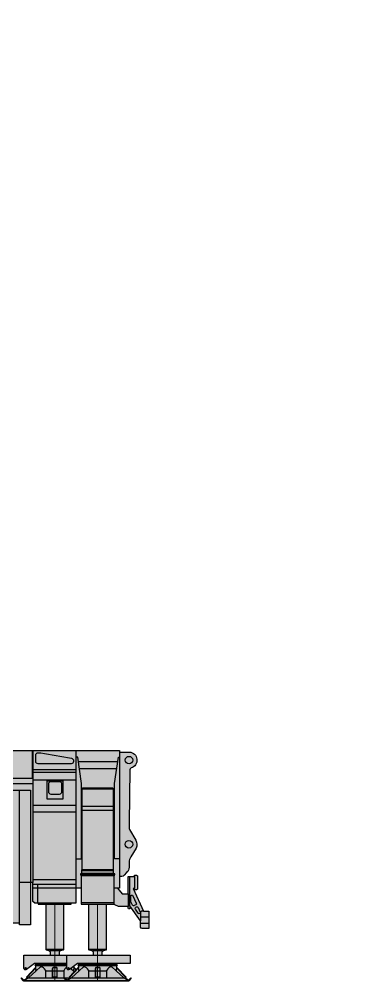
# Model space of a CAD drawing. Header units: millimetres. Extents: x 0 to 64514, y 0 to 30845.
# Drawn here: x 55642 to 58711, y 16303 to 24867 of the extents above; entities that cross this region are included whole.
import ezdxf
from ezdxf.enums import TextEntityAlignment as Align

# ---------------------------------------------------------------- set-up
doc = ezdxf.new("R2010")
doc.units = ezdxf.units.MM
doc.set_wipeout_variables(frame=1)
doc.layers.add('Техника. Кран LTM 1200-5.1', color=250, linetype='Continuous')
doc.layers.add('Техника. Кран LTM 1200-5.1 Штрих', color=7, linetype='Continuous', lineweight=15, true_color=0xffc994)
doc.styles.add('arial', font='arial.ttf')

# ---------------------------------------------------------------- blocks, each defined once
blk = doc.blocks.new('BLOCK-20200509.19392301')
at = {"color": 0, "linetype": 'ByBlock', "lineweight": -2, "transparency": 16777216}
blk.add_wipeout([(-276.8460602492269, -73.500000000422), (-300, -50), (-296.6450501226064, -46.6299423151213), (-274.7749924383242, -68.49999999940337), (-250.00000000000003, -51.44789480073075), (-250.00000000000003, -43.49999999794818), (-252.89456619429984, -40.74164868688956), (-171.89433167368406, 44.258127827561225), (-169.00000000168802, 41.500000001178705), (-168.4588929856546, 61.500000001615376), (-172.999999998865, 61.500000001615376), (-172.999999998865, 69.49999999960721), (-161.4999999983484, 69.49999999960721), (-161.49999999833386, 73.500000000422), (161.49999999834102, 73.500000000422), (161.49999999834102, 69.49999999960721), (172.99999999886492, 69.49999999960721), (172.99999999886492, 61.500000001615376), (168.45889298565453, 61.500000001615376), (168.99999999805, 41.500000001178705), (171.89433167004603, 44.258127827561225), (252.89456619429978, -40.74164868688956), (249.99999999999991, -43.49999999794818), (249.99999999999991, -51.44789480073075), (274.7749924383242, -68.49999999940337), (296.64505012260634, -46.6299423151213), (299.99999999999994, -50), (276.8460602492268, -73.500000000422)], dxfattribs=at)
at = {"layer": 'Техника. Кран LTM 1200-5.1 Штрих', "true_color": 0xadadad, "transparency": 16777216}
h = blk.add_hatch(color=253, dxfattribs=at)
h.dxf.hatch_style = 1
h.paths.add_polyline_path([(276.8460602492269, -73.500000000422), (-276.8460602492269, -73.500000000422), (-300, -50), (-296.6450501226063, -46.6299423151213), (-274.7749924383243, -68.49999999940337), (-250, -51.44789480073086), (-250, -43.49999999794818), (-252.8945661942998, -40.74164868688968), (-171.8943316736841, 44.25812782756111), (-169.000000001688, 41.50000000117871), (-168.4588929856545, 61.50000000161526), (-172.999999998865, 61.50000000161526), (-172.999999998865, 69.4999999996071), (-161.4999999983484, 69.4999999996071), (-161.4999999983338, 73.500000000422), (161.4999999983411, 73.500000000422), (161.4999999983411, 69.4999999996071), (172.999999998865, 69.4999999996071), (172.999999998865, 61.50000000161526), (168.4588929856545, 61.50000000161526), (168.99999999805, 41.50000000117871), (171.8943316700461, 44.25812782756111), (252.8945661942998, -40.74164868688968), (250, -43.49999999794818), (250, -51.44789480073086), (274.7749924383243, -68.49999999940337), (296.6450501226063, -46.6299423151213), (300, -50)])
at = {"color": 0, "linetype": 'ByBlock', "lineweight": -2, "transparency": 16777216}
for p, q in [((-171.8943316736841, 44.25812782756111), (-252.8945661942998, -40.74164868688968)), ((-169.000000001688, 41.50000000117871), (-250, -43.49999999794818)), ((-233.2224359597603, -46.6299423151213), (-165.7900822356169, 15.49999999951979)), ((-161.4999999983484, 69.4999999996071), (-172.999999998865, 69.4999999996071)), ((-172.999999998865, 69.4999999996071), (-172.999999998865, 61.50000000161526)), ((-172.999999998865, 61.50000000161526), (172.999999998865, 61.50000000161526)), ((-169.000000001688, 41.50000000117871), (-171.8943316736841, 44.25812782756111)), ((-169.000000001688, 30.49999999893771), (-168.8079942869081, 41.50000000117871)), ((-169.000000001688, 30.49999999893771), (-168.7896253206418, 18.44764278030198)), ((-168.7896253206418, 18.44764278030198), (-168.8808749604505, 23.67533108372299)), ((-168.8079942869081, 41.50000000117871), (-168.4588929856545, 61.50000000161526)), ((-165.7900822356169, 15.49999999951979), (-126.813287693949, 51.49999999957799)), ((-161.4999999983484, 69.4999999996071), (-161.4999999983411, 73.500000000422)), ((-126.813287693949, 51.49999999957799), (-122.3294731462374, 51.49999999957799)), ((-122.3294731462374, 51.49999999957799), (-122.3294731462374, 51.49999999957799)), ((-82.67184273063322, 21.47871861052408), (-82.67184273063322, -46.6299423151213)), ((-82.67184273063322, 15.49999999951979), (82.67184273063322, 15.49999999951979)), ((-20.00000000043656, -46.6299423151213), (-20.00000000043656, 36.25812782956928)), ((-15.99999999962165, -46.6299423151213), (-15.99999999962165, 37.5000000003638)), ((20.00000000043656, 44.25812782756111), (-11.99999999880674, 44.25812782756111)), ((20.00000000043656, 41.50000000117871), (-11.99999999880674, 41.50000000117871)), ((20.00000000043656, 44.25812782756111), (20.00000000043656, -43.49999999794818)), ((82.67184273063322, -46.6299423151213), (82.67184273063322, 21.47871861052408)), ((122.3294731462374, 51.49999999957799), (126.813287693949, 51.49999999957799)), ((122.3294731462374, 51.49999999957799), (122.3294731462374, 51.49999999957799)), ((126.813287693949, 51.49999999957799), (165.7900822356169, 15.49999999951979)), ((161.4999999983411, 73.500000000422), (161.4999999983411, 69.4999999996071)), ((172.999999998865, 69.4999999996071), (161.4999999983411, 69.4999999996071)), ((165.7900822356169, 15.49999999951979), (233.2224359597603, -46.6299423151213)), ((168.4588929856545, 61.50000000161526), (168.8079942869081, 41.50000000117871)), ((168.7896253206418, 18.44764278030198), (168.99999999805, 30.49999999893771)), ((168.8079942869081, 41.50000000117871), (168.99999999805, 30.49999999893771)), ((169.000000001688, 41.50000000117871), (171.8943316736841, 44.25812782756111)), ((250, -43.49999999794818), (168.99999999805, 41.50000000117871)), ((252.8945661942998, -40.74164868688968), (171.8943316700461, 44.25812782756111)), ((172.999999998865, 61.50000000161526), (172.999999998865, 69.4999999996071)), ((-296.6450501226063, -46.6299423151213), (-300, -50)), ((-300, -50), (-276.8460602492269, -73.500000000422)), ((-274.7749924383243, -68.49999999940337), (-296.6450501226063, -46.6299423151213)), ((-274.7749924383243, -68.49999999940337), (-276.8460602492269, -73.500000000422)), ((-276.8460602492269, -73.500000000422), (-269.593703062128, -68.49999999940337)), ((-276.8460602492269, -73.500000000422), (276.8460602492269, -73.500000000422)), ((-274.7749924383243, -68.49999999940337), (-242.9999999985739, -46.6299423151213)), ((-269.593703062128, -68.49999999940337), (-242.9999999985739, -50.16547622108192)), ((-250, -43.49999999794818), (-252.8945661942998, -40.74164868688968)), ((-250, -43.49999999794818), (-250, -51.44789480073086)), ((-242.9999999985739, -50.16547622108192), (-242.9999999985739, -46.6299423151213)), ((-242.9999999985739, -46.6299423151213), (242.9999999985739, -46.6299423151213)), ((242.9999999985739, -50.16547622108192), (-242.9999999985739, -50.16547622108192)), ((20.00000000043656, -40.74164868688968), (-11.99999999880674, -40.74164868688968)), ((20.00000000043656, -43.49999999794818), (-11.99999999880674, -43.49999999794818)), ((242.9999999985739, -46.6299423151213), (274.7749924383243, -68.49999999940337)), ((242.9999999985739, -46.6299423151213), (242.9999999985739, -50.16547622108192)), ((242.9999999985739, -50.16547622108192), (269.593703062128, -68.49999999940337)), ((252.8945661942998, -40.74164868688968), (250, -43.49999999794818)), ((250, -51.44789480073086), (250, -43.49999999794818)), ((269.593703062128, -68.49999999940337), (276.8460602492269, -73.500000000422)), ((296.6450501226063, -46.6299423151213), (274.7749924383243, -68.49999999940337)), ((276.8460602492269, -73.500000000422), (274.7749924383243, -68.49999999940337)), ((276.8460602492269, -73.500000000422), (300, -50)), ((300, -50), (296.6450501226063, -46.6299423151213))]:
    blk.add_line(p, q, dxfattribs=at)
blk.add_lwpolyline([(276.8460602492269, -73.500000000422), (-276.8460602492269, -73.500000000422), (-300, -50), (-296.6450501226063, -46.6299423151213), (-274.7749924383243, -68.49999999940337), (-250, -51.44789480073086), (-250, -43.49999999794818), (-252.8945661942998, -40.74164868688968), (-171.8943316736841, 44.25812782756111), (-169.000000001688, 41.50000000117871), (-168.4588929856545, 61.50000000161526), (-172.999999998865, 61.50000000161526), (-172.999999998865, 69.4999999996071), (-161.4999999983484, 69.4999999996071), (-161.4999999983338, 73.500000000422), (161.4999999983411, 73.500000000422), (161.4999999983411, 69.4999999996071), (172.999999998865, 69.4999999996071), (172.999999998865, 61.50000000161526), (168.4588929856545, 61.50000000161526), (168.99999999805, 41.50000000117871), (171.8943316700461, 44.25812782756111), (252.8945661942998, -40.74164868688968), (250, -43.49999999794818), (250, -51.44789480073086), (274.7749924383243, -68.49999999940337), (296.6450501226063, -46.6299423151213), (300, -50), (276.8460602492269, -73.500000000422)], dxfattribs=at)
for centre, radius, start, end in [((-165.7900822356169, 18.50000000013097), 3, 181.0000000086279, 270), ((-133.3610005864703, -4.276657553939003), 56.85710268301656, 26.93531683816763, 78.81240414995378), ((-11.99999999880674, 36.25812782956928), 8, 90, 180), ((-11.99999999880674, 37.5000000003638), 4, 90, 180), ((133.3610005864703, -4.276657553939003), 56.85710268301656, 101.1875958500462, 153.0646831618324), ((165.7900822356169, 18.50000000013097), 2.999999999992129, 270, 358.9999999909553), ((-11.99999999880674, -48.74164868488151), 7.999999999982689, 90, 164.6946392948218), ((-11.99999999880674, -47.49999999876309), 3.999999999992003, 90, 167.4369151683408)]:
    blk.add_arc(centre, radius, start, end, dxfattribs=at)
blk = doc.blocks.new('BLOCK-20200509.193921')
at = {"color": 0, "linetype": 'ByBlock', "lineweight": -2, "transparency": 16777216}
blk.add_wipeout([(-258.47147296157345, -62.25537867034291), (-266.15804375559225, -64.89625880857085), (-274.0984748667446, -63.16213878821691), (-279.984227925989, -57.55718299877981), (-282.1041254698139, -49.71093211828702), (-282.1041254698139, -49.71093211828702), (-282.1041254698139, 67.74462132703775), (282.87726147606, 67.74462132703775), (282.87726147606, -8.755378672176505), (-187.12273852146606, -8.755378672176505)], dxfattribs=at)
at = {"layer": 'Техника. Кран LTM 1200-5.1 Штрих'}
h = blk.add_hatch(color=256, dxfattribs=at)
h.dxf.hatch_style = 1
edge = h.paths.add_edge_path()
edge.add_ellipse((-267.0312197820716, -49.84804135792407), major_axis=(-15.07352927536109, 0), ratio=1, start_angle=-0.521171183749118, end_angle=124.6015585508039, ccw=False)
edge.add_line((-282.1041254698139, -49.71093211828702), (-282.1041254698139, 67.74462132703775))
edge.add_line((-282.1041254698139, 67.74462132703775), (282.8772614760601, 67.74462132703775))
edge.add_line((282.8772614760601, 67.74462132703775), (282.8772614760601, -8.755378672176448))
edge.add_line((282.8772614760601, -8.755378672176448), (-187.1227385214661, -8.755378672176448))
edge.add_line((-187.1227385214661, -8.755378672176448), (-258.4714729615735, -62.25537867034291))
edge = h.paths.add_edge_path(flags=16)
edge.add_arc((-267.0312197865424, -49.84804135969898), 5.640603142666923, 0, 360)
at = {"color": 0, "linetype": 'ByBlock', "lineweight": -2, "transparency": 16777216}
blk.add_line((282.8772614760601, 64.57158757290017), (-282.1041254698139, 64.57158757290017), dxfattribs=at)
at = {"color": 0, "linetype": 'ByBlock', "lineweight": -2, "transparency": 16777216, "extrusion": (0, 0, -1)}
blk.add_lwpolyline([(258.4714729615735, -62.25537867034291, 0.6075478316620407), (282.1041254698139, -49.71093211828702), (282.1041254698139, 67.74462132703775), (-282.8772614760601, 67.74462132703775), (-282.8772614760601, -8.755378672176448), (187.1227385214661, -8.755378672176448), (258.4714729615735, -62.25537867034291)], format="xyb", dxfattribs=at)
at = {"color": 0, "linetype": 'ByBlock', "lineweight": -2, "transparency": 16777216}
blk.add_circle((-267.0312197865424, -49.84804135969898), 5.640603142666923, dxfattribs=at)
blk = doc.blocks.new('BLOCK-20200509.193919')
at = {"color": 0, "linetype": 'ByBlock', "lineweight": -2, "transparency": 16777216}
blk.add_wipeout([(-79.99999999992724, -228.7265853374265), (-77.69059892052616, -232.72658533824136), (-52.117714316969796, -239.57881911510782), (-52.117714316969796, -239.57881911510782), (-47.66644650022528, -241.59566232387402), (-44.09969989276806, -244.93628507170513), (-41.796048055791516, -249.24611452530627), (-40.99999999866856, -254.06770650263928), (-40.999999999257795, -278.7265853403368), (41.00000000289583, -278.7265853403368), (41.0000000023137, -254.0677065058553), (41.0000000023137, -254.0677065058553), (41.79604805929574, -249.24611452893998), (44.09969989587745, -244.93628507562158), (47.666446502771805, -241.5956623278264), (52.11771431891245, -239.578819118782), (52.11771431891245, -239.578819118782), (77.6905989241641, -232.72658533824136), (79.9999999999273, -228.7265853374265), (80.00000000174623, 492.2727506400406), (-79.99999999810825, 492.27407868056616)], dxfattribs=at)
at = {"layer": 'Техника. Кран LTM 1200-5.1 Штрих', "transparency": 16777216, "extrusion": (0, 0, -1)}
h = blk.add_hatch(color=256, dxfattribs=at)
h.dxf.hatch_style = 1
h.set_gradient(color1=(132, 132, 132), color2=(214, 214, 214), tint=1, name='CYLINDER')
h.paths.add_polyline_path([(-0.01660069071658654, 492.2734145225113), (-80.00000000174623, 492.2727506400406), (-79.99999999992724, -228.7265853374265), (-1.818989403545856e-09, -228.7265853374265)])
h.paths.add_polyline_path([(79.99999999810825, 492.2740786805662), (-0.01660069071658654, 492.2734145225113), (-1.818989403545856e-09, -228.7265853374265), (79.99999999992724, -228.7265853374265)])
h = blk.add_hatch(color=256, dxfattribs=at)
h.dxf.hatch_style = 1
h.set_gradient(color1=(132, 132, 132), color2=(214, 214, 214), tint=1, name='CYLINDER')
h.paths.add_polyline_path([(-1.818989403545856e-09, -232.7265853382414), (-77.69059892416408, -232.7265853382414), (-52.11771431891248, -239.5788191187821, -0.3394542588452465), (-41.00000000231375, -254.0677065058553), (-41.00000000289583, -278.7265853403369), (-1.818989403545856e-09, -278.7265853403369)])
h.paths.add_polyline_path([(40.9999999986685, -254.0677065026393, -0.3394542588780836), (52.1177143169698, -239.5788191151078), (77.6905989205261, -232.7265853382414), (-1.818989403545856e-09, -232.7265853382414), (-1.818989403545856e-09, -278.7265853403369), (40.99999999925785, -278.7265853403369)])
at = {"color": 0, "linetype": 'ByBlock', "lineweight": -2, "transparency": 16777216}
for p, q in [((79.99999999992724, -228.7265853374265), (-79.99999999992724, -228.7265853374265)), ((77.69059892416408, -232.7265853382414), (-77.6905989205261, -232.7265853382414)), ((41.00000000289583, -242.5578016882355), (-40.99999999925785, -242.5578016882355))]:
    blk.add_line(p, q, dxfattribs=at)
at = {"color": 0, "linetype": 'ByBlock', "lineweight": -2, "transparency": 16777216, "extrusion": (0, 0, -1)}
blk.add_lwpolyline([(79.99999999810825, 492.2740786805662), (79.99999999992724, -228.7265853374265), (77.6905989205261, -232.7265853382414), (52.1177143169698, -239.5788191151078, 0.3394542588780529), (40.9999999986685, -254.0677065026393), (40.99999999925785, -278.7265853403369), (-41.00000000289583, -278.7265853403369), (-41.00000000231375, -254.0677065058553, 0.3394542588452499), (-52.11771431891248, -239.5788191187821), (-77.69059892416408, -232.7265853382414), (-79.99999999992724, -228.7265853374265), (-80.00000000174623, 492.2727506400406)], format="xyb", close=True, dxfattribs=at)
blk = doc.blocks.new('BLOCK-20200509.193903')
at = {"color": 0, "linetype": 'ByBlock', "lineweight": -2, "transparency": 16777216, "xscale": -1}
blk.add_blockref('BLOCK-20200509.19392301', (0, -753.4147750830016), dxfattribs=at)
blk.add_blockref('BLOCK-20200509.193921', (-7.303322550469602, -665.6593964111016), dxfattribs=at)
blk.add_blockref('BLOCK-20200509.193919', (1.818989403545856e-09, -319.188189743727), dxfattribs=at)
at = {"color": 0, "linetype": 'ByBlock', "lineweight": 9, "transparency": 16777216}
blk.add_line((0, 826.9147750834236), (0, -826.9147750834236), dxfattribs=at)
blk = doc.blocks.new('BLOCK-20200509.19385401')
at = {"color": 0, "linetype": 'ByBlock', "lineweight": -2, "transparency": 16777216}
blk.add_wipeout([(147.011581999992, -541.9998850000118), (147.01131699998967, -525.9998850000119), (148.011283999993, -523.9998680000133), (148.00690499999476, -288.83756000001415), (149.00688799999622, -287.8375440000161), (149.00675606486053, -279.8414751889138), (152.50675599999525, -279.83748600001115), (152.50663199999698, -272.33748600001104), (142.5065218476013, -272.3374871428239), (141.5884450007289, -269.3376665495814), (142.50402669214245, -266.3413669586223), (142.5061369999968, -242.33765100001585), (141.75600499999575, -234.33766300001287), (141.74800099999277, 290.7293239999856), (141.99799399999037, 291.1623409999813), (141.99741599999115, 326.1623409999813), (141.74741799999188, 326.5621569999862), (141.7439419999938, 486.31390328077055), (133.089503999996, 491.31035428076984), (-133.08360500000703, 491.3137602807733), (-141.74394200000813, 486.31390328077055), (-141.7474180000063, 326.5621569999862), (-141.99741600000567, 326.1623409999813), (-141.99799400000472, 291.1623409999813), (-141.7480010000072, 290.7293239999856), (-141.75600400000258, -234.33766300001287), (-142.50613600001094, -242.33765100001585), (-142.50653300000698, -266.33765100001597), (-141.5884440007356, -269.3376665495814), (-142.50663176773372, -272.3376513849287), (-152.50663200000417, -272.3375140000205), (-152.5067560000025, -279.83748600001115), (-149.00675600000238, -279.8375440000161), (-149.0068880000034, -287.8375440000161), (-148.00690500000917, -288.83756000001415), (-148.0112840000072, -523.9998680000133), (-147.01131700000406, -525.9998850000119), (-147.01158100000612, -541.9998850000118)], dxfattribs=at)
at = {"layer": 'Техника. Кран LTM 1200-5.1 Штрих', "transparency": 16777216}
h = blk.add_hatch(color=256, dxfattribs=at)
h.dxf.hatch_style = 1
h.paths.add_polyline_path([(-147.0115810000134, -541.999885000012), (147.0115819999919, -541.999885000012), (147.0113169999822, -525.999885000012), (148.0112839999929, -523.999867999999), (148.006905000002, -288.8375599999999), (149.006887999989, -287.8375440000091), (149.0067560648604, -279.8414751889068), (152.5067560000025, -279.837486000004), (152.5066319999896, -272.337486000004), (142.5065218476084, -272.3374871428096), (141.5884450007288, -269.3376665495744), (142.5040266921424, -266.3413669586153), (142.5061370000039, -242.3376510000089), (141.7560049999884, -234.3376629999984), (141.7480009999854, 290.7293239999999), (141.9979939999903, 291.1623409999884), (141.9974159999838, 326.1623409999884), (141.747417999999, 326.562156999993), (141.7439419999864, 486.3139032807776), (133.0895039999887, 491.3103542807767), (-133.0836050000071, 491.3137602807801), (-141.7439420000155, 486.3139032807776), (-141.747417999999, 326.562156999993), (-141.9974160000129, 326.1623409999884), (-141.9979940000048, 291.1623409999884), (-141.7480010000145, 290.7293239999999), (-141.7560040000099, -234.3376629999984), (-142.5061360000109, -242.3376510000089), (-142.506533000007, -266.3376510000089), (-141.5884440007358, -269.3376665495744), (-142.5066317677411, -272.3376513849216), (-152.5066320000042, -272.3375140000135), (-152.5067560000025, -279.837486000004), (-149.0067560000025, -279.8375440000091), (-149.0068880000035, -287.8375440000091), (-148.006905000002, -288.8375599999999), (-148.0112840000074, -523.999867999999), (-147.0113170000113, -525.999885000012)])
at = {"color": 0, "linetype": 'ByBlock', "lineweight": -2, "transparency": 16777216, "extrusion": (0, 0, -1)}
for p, q in [((-141.7439420000155, 486.3139032807776), (141.7503359999828, 486.3102112807792)), ((141.7480009999854, 290.7293239999999), (-141.7480010000145, 290.7256239999988)), ((141.747417999999, 326.562156999993), (-141.747417999999, 326.562156999993)), ((-142.5061360000109, -242.3376510000089), (142.5064849999908, -242.3413670000009)), ((-141.7560040000099, -234.3376629999984), (141.7563510000036, -234.3413550000114)), ((-152.5067560000025, -279.837486000004), (152.5067560000025, -279.8415330000134)), ((152.5066319999896, -272.337486000004), (-152.5066320000042, -272.3375140000135)), ((-149.0068880000035, -287.8375440000091), (149.006887999989, -287.8414750000084)), ((-142.506533000007, -266.3376510000089), (142.5065329999925, -266.3413670000009)), ((-147.0113170000113, -525.999885000012), (147.0113169999822, -525.999885000012))]:
    blk.add_line(p, q, dxfattribs=at)
at = {"color": 0, "linetype": 'ByBlock', "lineweight": -2, "transparency": 16777216}
blk.add_lwpolyline([(-147.0115810000134, -541.999885000012), (147.0115819999919, -541.999885000012), (147.0113169999822, -525.999885000012), (148.0112839999929, -523.999867999999), (148.006905000002, -288.8375599999999), (149.006887999989, -287.8375440000091), (149.0067560648604, -279.8414751889068), (152.5067560000025, -279.837486000004), (152.5066319999896, -272.337486000004), (142.5065218476084, -272.3374871428096), (141.5884450007288, -269.3376665495744), (142.5040266921424, -266.3413669586153), (142.5061370000039, -242.3376510000089), (141.7560049999884, -234.3376629999984), (141.7480009999854, 290.7293239999999), (141.9979939999903, 291.1623409999884), (141.9974159999838, 326.1623409999884), (141.747417999999, 326.562156999993), (141.7439419999864, 486.3139032807776), (133.0895039999887, 491.3103542807767), (-133.0836050000071, 491.3137602807801), (-141.7439420000155, 486.3139032807776), (-141.747417999999, 326.562156999993), (-141.9974160000129, 326.1623409999884), (-141.9979940000048, 291.1623409999884), (-141.7480010000145, 290.7293239999999), (-141.7560040000099, -234.3376629999984), (-142.5061360000109, -242.3376510000089), (-142.506533000007, -266.3376510000089), (-141.5884440007358, -269.3376665495744), (-142.5066317677411, -272.3376513849216), (-152.5066320000042, -272.3375140000135), (-152.5067560000025, -279.837486000004), (-149.0067560000025, -279.8375440000091), (-149.0068880000035, -287.8375440000091), (-148.006905000002, -288.8375599999999), (-148.0112840000074, -523.999867999999), (-147.0113170000113, -525.999885000012), (-147.0115810000134, -541.999885000012)], dxfattribs=at)
blk = doc.blocks.new('BLOCK-20200509.130031')
at = {"color": 0, "linetype": 'ByBlock', "lineweight": -2, "transparency": 16777216}
blk.add_wipeout([(-5523.999821574413, 595.1448783283249), (-5523.999821574413, -323.6406732653122), (6256.202133847027, -323.6406732653122), (6256.202133847027, 595.1448783283249)], dxfattribs=at)
blk = doc.blocks.new('BLOCK-20200509.130038')
at = {"color": 0, "linetype": 'ByBlock', "lineweight": -2, "transparency": 16777216}
blk.add_wipeout([(5933.114958623444, 418.69238702859), (-5684.122894750966, 418.69238702859), (-5684.122894750966, 445.9316604811329), (-5847.086996797996, 445.9316604811329), (-5847.086996797996, -565.5351857943024), (-5710.243076673128, -565.5351857943024), (-5710.243076673128, -607.9871312460309), (-5684.122894750966, -607.9871312460309), (-5684.122894750966, -551.243469207714), (5933.114958623444, -551.243469207714)], dxfattribs=at)
blk = doc.blocks.new('BLOCK-20200509.130043')
at = {"color": 0, "linetype": 'ByBlock', "lineweight": -2, "transparency": 16777216}
blk.add_wipeout([(-5645.844751309356, 528.8309838951827), (-5645.844751309356, 561.6231369356974), (-5808.61892668721, 561.6231369356974), (-5808.61892668721, -532.7301935459836), (-5671.964933231517, -532.7301935459836), (-5671.964933231517, -561.6231369356974), (-5645.844751309356, -561.6231369356974), (-5645.844751309356, -492.255176983781), (5808.618926687201, -492.255176983781), (5808.618926687201, 528.8309838951827)], dxfattribs=at)
blk = doc.blocks.new('BLOCK-20200509.130046')
at = {"color": 0, "linetype": 'ByBlock', "lineweight": -2, "transparency": 16777216}
blk.add_wipeout([(5727.231838998277, -514.8284610988194), (5727.231838998277, 557.4080044228031), (-5564.283726670853, 557.4080044228031), (-5564.283726670853, 594.638512081001), (-5727.231838998283, 594.638512081001), (-5727.231838998283, -567.9277755746152), (-5590.403908593013, -567.9277755746152), (-5590.403908593013, -594.638512081001), (-5564.283726670853, -594.638512081001), (-5564.283726670853, -514.8284610988194)], dxfattribs=at)
blk = doc.blocks.new('BLOCK-20200509.13005')
at = {"color": 0, "linetype": 'ByBlock', "lineweight": -2, "transparency": 16777216}
blk.add_wipeout([(-5482.942658174825, 588.4965894959969), (-5482.942658174825, 631.707389301564), (-5645.757782834567, 631.707389301564), (-5645.757782834567, -598.4315861743526), (-5509.062840096985, -598.4315861743526), (-5509.062840096985, -631.7073893015622), (-5482.942658174825, -631.7073893015622), (-5482.942658174825, -534.8901806682916), (5645.757782834563, -534.8901806682916), (5645.757782834563, 588.4965894959969)], dxfattribs=at)
blk = doc.blocks.new('BLOCK-20200509.130053')
at = {"color": 0, "linetype": 'ByBlock', "lineweight": -2, "transparency": 16777216}
blk.add_wipeout([(5564.350220504693, -560.4072513264764), (5564.350220504693, 614.1298234804708), (-5401.251570817272, 614.1298234804708), (-5401.251570817272, 666.0918435287094), (-5564.350220504697, 666.0918435287094), (-5564.350220504697, -640.9558144836346), (-5427.371752739433, -640.9558144836346), (-5427.371752739433, -666.0918435287022), (-5401.251570817272, -666.0918435287022), (-5401.251570817272, -560.4072513264764)], dxfattribs=at)
blk = doc.blocks.new('BLOCK-20200509.130216')
at = {"color": 0, "linetype": 'ByBlock', "lineweight": -2, "transparency": 16777216}
blk.add_wipeout([(-5917.5632375269415, 778.1290116858727), (5889.696389100882, 778.1290116858727), (5889.696389100882, 778.1290116858727), (5923.63493916023, 775.0950491408976), (5956.497196944572, 766.0893774740662), (5987.241002605278, 751.3975932954145), (6014.891378705797, 731.4856167397074), (6038.571449653455, 706.9849157544459), (6057.530250030218, 678.672480374752), (6071.166539937706, 647.4461820604429), (6079.047872101021, 614.2962995238977), (6080.924306056905, 580.2741140493499), (6076.736334508557, 546.4585702393588), (6066.616770478856, 513.9220594752333), (6052.4513927300595, 486.1850266012989), (5507.120476265797, -447.55836776374144), (-634.5646066060349, -447.55836776374144), (-634.5646066060349, -462.4817218840544), (-688.2051933978642, -474.27968066617177), (-688.2051933978642, -474.27968066617177), (-706.7135476558499, -486.03167978279), (-721.3045519855852, -502.3953973685275), (-730.8667778406586, -522.12437345125), (-734.6718496725201, -543.7158089970999), (-732.4299268807896, -565.5250373826257), (-724.3117816024131, -585.8908022299192), (-715.8553834403706, -597.971903131096), (-715.8553834403706, -597.971903131096), (-698.3578251627164, -621.0914892629589), (-686.0511377358406, -647.3445891402262), (-679.473509004656, -675.5831197121815), (-678.9125874409802, -704.5721723974266), (-684.3929028924523, -733.0440172821691), (-695.6747938595988, -759.7535426391287), (-712.2648882126546, -783.5327053229839), (-733.4376790124185, -803.3416108540323), (-758.2672518957423, -818.313989389866), (-785.6677765447935, -827.795078860242), (-814.4409914941707, -831.3702585851624), (-843.3286057019641, -828.8831811898563), (-868.1327046325229, -821.6444494641028), (-1706.3136762726274, -447.55836776374144), (-5917.5632375269415, -447.55836776374144), (-5917.5632375269415, -536.9743144898457), (-6081.035288583655, -536.9743144898457), (-6081.035288583655, 831.3949389001073), (-5917.5632375269415, 831.3949389001073)], dxfattribs=at)
blk = doc.blocks.new('BLOCK-20200509.105715')
at = {"color": 0, "linetype": 'ByBlock', "lineweight": -2, "transparency": 16777216}
blk.add_wipeout([(-7929.965116410813, 1681.633037801792), (-7894.88329692021, 1708.6132676904708), (-7859.883707807101, 1735.7000841429544), (-7824.966672904558, 1762.893236538952), (-7790.132515281839, 1790.1924732743028), (-7790.132515281827, 1790.19247327431), (-7790.132515281827, 1790.19247327431), (-7777.316010015037, 1802.858438479354), (-7767.671305423336, 1818.0791203027184), (-7761.691105231377, 1835.0769639157552), (-7759.6809104403255, 1852.983627444486), (-7759.6809104403255, 2306.6212699506686), (-7759.6809104403255, 2482.6639339482354), (-7338.8673202350365, 2474.0402349659525), (-7338.8673202350365, 2474.0402349659525), (-7325.553767060577, 2471.0986156005747), (-7314.169667800932, 2463.5948760884057), (-7306.21750482511, 2452.5193658687385), (-7302.746810853638, 2439.333839486517), (-7302.746810853638, 2439.3338394865204), (-7300.484228610517, 2411.172771210422), (-7261.535491425214, 1854.0927003484721), (-7261.5085271070175, 1742.945780719503), (-7261.4874682072805, 1689.4534792318918), (-7235.160246991018, 1800.8856547060168), (-7226.47221835227, 1800.8856547060168), (-7252.473041476394, 2474.2745738411286), (-4895.549199459269, 2474.2745738411286), (-4895.549199459269, 2474.2745738411286), (-4867.820076326701, 2394.2170793304467), (-4845.227983007959, 2312.5610690402864), (-4827.864017753176, 2229.635805051199), (-4815.79819739646, 2145.7756674639713), (-4815.79819739646, 2145.7756674639713), (-4811.524872409083, 2117.749516535194), (-4807.745727953278, 2089.6524613600923), (-4804.46193597108, 2061.4932150536297), (-4801.674514791879, 2033.2805100167097), (-3947.260578109361, 2050.000000000011), (4060.809884110997, 2050.000000000011), (4060.809884110997, 2037.244692604374), (4147.010227248799, 2037.244692604374), (4147.010227248799, 2037.244692604374), (4167.520548609772, 2033.13385893741), (4185.997508133462, 2023.3270142599613), (4200.896513800563, 2008.6439673724926), (4210.972074694687, 1990.3121559934589), (4215.381918529252, 1969.864038399839), (4213.757401881914, 1949.008986699344), (4206.2343271527125, 1929.4903908895358), (4193.441590084615, 1912.9399191719604), (4176.448606863502, 1900.7411177138347), (4162.24251944499, 1895.198916284262), (4162.24251944499, 1895.198916284262), (4158.0218773511815, 1892.5610253345149), (4154.878885093098, 1888.7017653002113), (4153.150152006583, 1884.0344566257809), (4153.02082258081, 1879.0589604448578), (4153.02082258081, 1879.0589604448578), (4145.434500329481, 1407.802393216607), (4145.4425809803515, 1363.1972004234813), (4145.4425809803515, 1363.1972004234813), (4146.043218153461, 1358.989419608064), (4146.974924211673, 1354.8423594173437), (4148.231856397496, 1350.7820261940033), (4149.806132450329, 1346.833882413208), (4205.150510248532, 1251.3609924022712), (4205.150510248532, 1251.3609924022712), (4212.412726120629, 1234.698937688816), (4215.221571248851, 1216.7413700446996), (4213.394154290124, 1198.6575542442079), (4207.049463200951, 1181.6249754133278), (4159.906946034061, 1103.646694532148), (4159.906946034061, 1103.646694532148), (4153.828850355019, 1092.720135215306), (4149.23597772117, 1081.090927737696), (4146.207639168253, 1068.9598885737578), (4144.796128910879, 1056.536499970749), (4144.788048260016, 1010.7192095473838), (4144.788048260016, 1010.7192095473838), (4143.477041049626, 997.3160821179699), (4139.330993811733, 984.5030864847904), (4132.541608397459, 972.8726604181684), (4123.422807364172, 962.962562915618), (4123.422807364172, 962.962562915618), (4101.649205350986, 939.7589739472387), (4101.649205350986, 939.7589739472387), (4097.636084214847, 935.732768170099), (4092.874950914653, 932.6267926532892), (4087.5730065081025, 930.5762171918432), (4081.96098775883, 929.670281338138), (4081.96098775883, 929.670281338138), (4060.8431251937873, 929.670281338138), (4060.8462470399036, 825.6521030356998), (4043.379987950313, 825.6521030356998), (4082.389262254852, 775.4470191908295), (4135.9356952337685, 775.4470191908295), (4135.9397355592, 929.3026117236332), (4193.817397403537, 929.3026117236332), (4193.817397403537, 941.6175236469535), (4211.029183753059, 941.6175236469535), (4221.49362662754, 934.5065508828302), (4221.49362662754, 816.3674351879963), (4211.02514342763, 809.256462423873), (4193.813357078114, 809.256462423873), (4193.813357078114, 822.1935844640502), (4181.8711034085345, 822.1935844640502), (4272.5766266819055, 619.0743039125337), (4321.000000000007, 619.0743039125337), (4321.000000000007, 465.2187113797372), (4260.3049927480815, 465.2187113797372), (4260.3049927480815, 465.2187113797372), (4255.7698665061735, 466.2206180237663), (4251.920215433033, 468.81895856504343), (4249.294724987608, 472.6501446574148), (4248.260782628838, 477.1780746648401), (4248.260782628838, 477.1780746648401), (4247.9577582212805, 534.9328644263296), (4151.939424278483, 668.6166817531084), (4151.935383953037, 641.2476098952066), (4140.868932588878, 641.2476098952066), (4135.9356952337685, 649.8535030699677), (4135.9397355592, 661.5502452018627), (4050.3898848163008, 661.5502452018627), (3885.4233973395603, 735.4073941383031), (3885.427437664993, 825.6521030356998), (3670.619495632446, 825.6521030356998), (3670.619495632446, 691.5658228522334), (3330.3554085438145, 691.5658228522334), (3305.1316568583497, 691.5819841539633), (3288.970355121717, 704.6322353063006), (3288.970355121717, 876.3501065835262), (3268.493985821384, 876.3501065835262), (3268.493985821384, 498.830178666507), (3169.9908517365748, 498.830178666507), (3169.990851736583, 514.433915493235), (2861.3867547500186, 514.433915493235), (2861.3867547500186, 498.83825931737374), (2657.8351593770494, 498.83825931737374), (2657.8351593770494, 1066.7868055972176), (2355.865276737408, 1601.8471028711392), (2355.865276737408, 1601.8471028711392), (2339.43687604597, 1627.2088818671618), (2320.366621153308, 1650.6489663689354), (2298.877402027305, 1671.8933925667916), (2275.2203810875426, 1690.6938591401813), (2275.2203810875426, 1698.7098648015563), (-302.78602836136406, 1698.7098648015344), (-302.78602836136406, 1687.308066426358), (-302.78602836136406, 1687.308066426358), (-333.4571939063983, 1665.7918903268583), (-361.9196023249906, 1641.4288540454618), (-387.9099903647402, 1614.4443036623488), (-411.1879597436066, 1585.0878329713414), (-411.1879597436066, 1585.0878329713414), (-680.5968597096453, 1106.632495028909), (-680.5968597096453, 530.6032978807452), (-1405.2696295805454, 530.6032978807452), (-1405.2696295805454, 1101.986120779624), (-1677.8299833674628, 1583.5525092745156), (-1677.8299833674628, 1583.5525092745156), (-1700.671859770412, 1612.822950076461), (-1725.9624294186644, 1640.0056119993533), (-1753.5117177727282, 1664.896307721494), (-1783.1127835323007, 1687.308066426358), (-1783.1127835323007, 1698.7098648015563), (-4354.250639743146, 1698.709864801549), (-4354.250639743146, 1698.709864801549), (-4354.518110581502, 1694.8922007272886), (-4355.949032582524, 1691.3427554381924), (-4358.404128729737, 1688.407009784827), (-4361.644435287661, 1686.370710925632), (-4361.644435287661, 1686.370710925632), (-4361.644435287661, 1686.370710925632), (-4394.363356730502, 1665.7488387046105), (-4424.418517702685, 1641.407993747638), (-4451.389440798347, 1613.688709095055), (-4474.898797684854, 1582.9787827996988), (-4474.898797684854, 1582.9787827996988), (-4767.256745948437, 1073.9381816156056), (-4767.256745948402, 683.723551184532), (-4817.760813875396, 683.723551184532), (-4817.760813875396, 784.1180272448073), (-4859.218593155305, 753.1032309211514), (-4859.218593155305, 676.9721673840468), (-5208.052210489792, 676.9721673840468), (-5208.052210489801, 752.3929222635161), (-5603.394013896901, 752.3929222635161), (-5603.394013896901, 683.723551184532), (-5653.898081823895, 683.723551184532), (-5653.898081823918, 785.4492178069668), (-5653.89808182399, 1073.938181615893), (-5946.247949437511, 1582.978782801536), (-5946.247949437511, 1582.978782801536), (-5969.755460435372, 1613.6893176302183), (-5996.725171239268, 1641.4088905333556), (-6026.779644368606, 1665.7495698109888), (-6059.498271508328, 1686.370710925632), (-6059.498271508328, 1686.370710925632), (-6062.738540780947, 1688.4078483104386), (-6065.194659160643, 1691.3432794863547), (-6066.628241522403, 1694.8920983455937), (-6066.900147703705, 1698.709864801549), (-6066.900147703705, 1698.709864801549), (-6961.852432997275, 1698.709864801549), (-6961.852432997275, 1695.602854542678), (-6961.852432997275, 1695.602854542678), (-6961.919556568465, 1693.2010690674542), (-6962.717816167006, 1690.9348253347234), (-6964.1707564321505, 1689.0211786513682), (-6966.139218282918, 1687.6434134373776), (-6966.139218282918, 1687.6434134373776), (-6999.164794758641, 1667.1234264472696), (-7029.6080098099055, 1642.9372894061707), (-7057.063911127784, 1615.4067236573355), (-7081.1672833231105, 1584.8979377679898), (-7163.751535267783, 1442.6380791097727), (-7211.006117248496, 1442.6380791099327), (-7644.469455424009, 699.0889088106414), (-7716.4680546607315, 699.0889088106414), (-7716.4680546607315, 702.7696452811615), (-8749.304526045871, 702.7696452811615), (-8749.312606696807, 682.4508486727682), (-8749.312606696807, 682.4508486727682), (-8794.139764181267, 699.6697914473734), (-8839.040367370846, 716.6962964212034), (-8884.013590156681, 733.530050330166), (-8929.058605093815, 750.1707434565142), (-8929.058605093811, 750.1707434565105), (-8929.058605093811, 750.1707434565105), (-8937.74426900531, 754.8697172101965), (-8945.016300235442, 761.5509351911678), (-8950.43268113607, 769.8082912971295), (-8953.664186505677, 779.1398766376551), (-8953.664186505677, 779.1398766376551), (-8953.664186505677, 779.1398766376551), (-8970.843391737108, 869.6323257251679), (-8982.016754248163, 961.0607917761554), (-8987.135616128842, 1053.0271208715712), (-8986.177685690276, 1145.1308167991192), (-8979.147134540883, 1236.9707851395724), (-8966.074579419783, 1328.1470799581548), (-8948.128940660883, 1413.7133893267928), (-8817.949655172251, 1414.9214466316007), (-8879.56461804319, 1420.8082007891753), (-8878.17983851548, 1435.2692555714057), (-8929.050523960777, 1435.2685255180368), (-8929.050523960777, 1435.2685255180368), (-8913.514028125091, 1557.852877184796), (-8891.967323974377, 1679.5247536257084), (-8864.46256287934, 1799.989661767111), (-8831.066317016495, 1918.9560298661672), (-8791.859418237713, 2036.135913227441), (-8746.936762425821, 2151.245691140608), (-8696.407079809815, 2264.0067533524234), (-8640.392671795575, 2374.146174411486), (-8618.79393387165, 2413.310103365093), (-8564.427276881308, 2413.310103365093), (-8541.510588967034, 2455.010302171064), (-8541.510588967034, 2455.010302171064), (-8535.489227205635, 2462.823076898836), (-8527.6210617554, 2468.771876681669), (-8518.462876679536, 2472.435739741981), (-8508.662743187317, 2473.5553959138524), (-8508.662743187317, 2473.5553959138488), (-7932.310320004418, 2486.2016145227717), (-7759.6809104403255, 2482.6639339482354), (-7759.6809104403255, 2306.6212699506686), (-8441.97313157107, 2306.6212699506686), (-8441.97313157107, 2306.6212699506686), (-8495.711693043453, 2199.5448128976677), (-8544.781014920465, 2090.2497887900936), (-8589.089736351674, 1978.9396910932664), (-8628.555360120572, 1865.8217650838305), (-8628.555360120572, 1865.8217650838305), (-8628.555360120572, 1744.902574733711), (-8628.555360120572, 1744.902574733711), (-8625.529850225415, 1723.148173252801), (-8616.68295734642, 1703.0449351975549), (-8602.686162423446, 1686.118700359213), (-8584.601824992045, 1673.6541733491104), (-8563.802549882104, 1666.597414261585), (-8548.831989410315, 1665.179204023454), (-7978.470595831443, 1665.179204023454), (-7978.470595831443, 1665.179204023454), (-7965.492423327924, 1666.242655614289), (-7952.860489526361, 1669.4046390503609), (-7940.9117959854375, 1674.5807972282128)], dxfattribs=at)
at = {"layer": 'Техника. Кран LTM 1200-5.1 Штрих', "transparency": 16777216}
h = blk.add_hatch(color=256, dxfattribs=at)
h.dxf.hatch_style = 1
edge = h.paths.add_edge_path()
edge.add_arc((-16782.26880796824, 13228.39356950886), 14549.60341123253, 307.4755147828881, 308.1726418152022)
edge.add_arc((-7839.40419608829, 1852.867167592747), 79.7233707102556, 308.172641815199, 360.0836976698384)
edge.add_line((-7759.680910440336, 1852.983627444475), (-7759.680910440336, 2306.621269950658))
edge.add_line((-7759.680910440336, 2306.621269950658), (-7759.680910440336, 2482.663933948225))
edge.add_line((-7759.680910440336, 2482.663933948228), (-7338.867320235047, 2474.040234965945))
edge.add_arc((-7340.172970144893, 2436.532067828193), 37.53088493121616, 4.281251869655591, 88.00635324244752, ccw=False)
edge.add_line((-7302.746810853641, 2439.333839486506), (-7300.484228610519, 2411.172771210411))
edge.add_line((-7300.484228610527, 2411.172771210411), (-7261.535491425224, 1854.092700348461))
edge.add_line((-7261.535491425224, 1854.092700348461), (-7261.508527107027, 1742.945780719492))
edge.add_line((-7261.508527107013, 1742.945780719492), (-7261.487468207277, 1689.453479231881))
edge.add_line((-7261.487468207284, 1689.453479231881), (-7235.160246991021, 1800.885654706006))
edge.add_line((-7235.160246991029, 1800.885654706006), (-7226.472218352283, 1800.885654706006))
edge.add_line((-7226.472218352283, 1800.885654706006), (-7252.473041476405, 2474.274573841118))
edge.add_line((-7252.473041476391, 2474.274573841118), (-4895.549199459267, 2474.274573841118))
edge.add_arc((-6141.788091842856, 1997.789951368635), 1334.222234990184, 6.368083727712303, 20.923760352380327, ccw=False)
edge.add_arc((-6405.101650800032, 1889.105623853691), 1609.895952627809, 5.1380304661062155, 9.173969110140376, ccw=False)
edge.add_line((-4801.674514791885, 2033.280510016702), (-3947.260578109366, 2050))
edge.add_line((-3947.260578109359, 2050), (4060.809884110997, 2050))
edge.add_line((4060.80988411099, 2050), (4060.80988411099, 2037.244692604363))
edge.add_line((4060.80988411099, 2037.244692604363), (4147.010227248793, 2037.244692604363))
edge.add_arc((4143.196750548756, 1964.996147767539), 72.34911772496189, -74.7371185155315, 86.97857517011272, ccw=False)
edge.add_arc((4168.084120818428, 1881.156844973848), 15.20868414073675, 112.5876573504681, 187.9286552319005)
edge.add_line((4153.020822580802, 1879.058960444847), (4145.434500329473, 1407.802393216596))
edge.add_line((4145.434500329473, 1407.802393216596), (4145.442580980343, 1363.19720042347))
edge.add_arc((4198.836592878404, 1368.672137730282), 53.67397362859927, 185.8545570673697, 204.0082772926509)
edge.add_line((4149.806132450321, 1346.833882413201), (4205.150510248524, 1251.36099240226))
edge.add_arc((4144.017861127679, 1214.802450940959), 71.23010418573573, -27.76063909367639, 30.88026404253111, ccw=False)
edge.add_line((4207.049463200936, 1181.624975413317), (4159.906946034047, 1103.646694532137))
edge.add_arc((4239.837565482652, 1052.030041097758), 95.14821510254565, 147.1469109775859, 177.2853121376576)
edge.add_line((4144.796128910879, 1056.536499970738), (4144.788048260016, 1010.719209547373))
edge.add_arc((4082.161984326842, 1010.079205110509), 62.62933409704439, -48.7908307511845, 0.5855114360091989, ccw=False)
edge.add_line((4123.422807364172, 962.9625629156071), (4101.649205350986, 939.7589739472314))
edge.add_arc((4080.448017403032, 956.8781184156614), 27.24987115079891, 273.1828193110711, 321.08045819530554, ccw=False)
edge.add_line((4081.960987758823, 929.6702813381271), (4060.84312519378, 929.6702813381271))
edge.add_line((4060.843125193787, 929.6702813381271), (4060.846247039903, 825.6521030356889))
edge.add_line((4060.846247039895, 825.6521030356889), (4043.379987950306, 825.6521030356889))
edge.add_line((4043.379987950306, 825.6521030356889), (4082.389262254845, 775.4470191908185))
edge.add_line((4082.389262254845, 775.4470191908185), (4135.935695233762, 775.4470191908185))
edge.add_line((4135.935695233755, 775.4470191908185), (4135.939735559186, 929.3026117236222))
edge.add_line((4135.939735559194, 929.3026117236222), (4193.817397403531, 929.3026117236222))
edge.add_line((4193.817397403531, 929.3026117236222), (4193.817397403531, 941.6175236469426))
edge.add_line((4193.817397403531, 941.6175236469426), (4211.029183753053, 941.6175236469426))
edge.add_line((4211.029183753053, 941.6175236469426), (4221.493626627533, 934.5065508828193))
edge.add_line((4221.493626627533, 934.5065508828193), (4221.493626627533, 816.367435187989))
edge.add_line((4221.493626627533, 816.367435187989), (4211.025143427622, 809.2564624238657))
edge.add_line((4211.025143427629, 809.2564624238657), (4193.813357078114, 809.2564624238657))
edge.add_line((4193.813357078106, 809.2564624238657), (4193.813357078106, 822.1935844640393))
edge.add_line((4193.813357078106, 822.1935844640393), (4181.871103408528, 822.1935844640393))
edge.add_line((4181.871103408528, 822.1935844640393), (4272.576626681897, 619.0743039125227))
edge.add_line((4272.576626681897, 619.0743039125227), (4321, 619.0743039125229))
edge.add_line((4321, 619.0743039125227), (4321, 465.2187113797262))
edge.add_line((4321, 465.2187113797263), (4260.304992748075, 465.2187113797263))
edge.add_arc((4260.668532648386, 477.6293415444452), 12.41595354149594, 182.0829156253373, 268.322136170315, ccw=False)
edge.add_line((4248.260782628829, 477.1780746648292), (4247.957758221273, 534.9328644263223))
edge.add_line((4247.957758221281, 534.9328644263223), (4151.939424278484, 668.6166817530975))
edge.add_line((4151.939424278477, 668.6166817530975), (4151.93538395303, 641.2476098951956))
edge.add_line((4151.935383953038, 641.2476098951956), (4140.868932588877, 641.2476098951956))
edge.add_line((4140.86893258887, 641.2476098951956), (4135.935695233762, 649.8535030699568))
edge.add_line((4135.935695233755, 649.8535030699568), (4135.939735559186, 661.5502452018554))
edge.add_line((4135.939735559194, 661.5502452018554), (4050.389884816293, 661.5502452018554))
edge.add_line((4050.389884816293, 661.5502452018554), (3885.423397339553, 735.4073941382958))
edge.add_line((3885.42339733956, 735.4073941382958), (3885.427437664992, 825.6521030356889))
edge.add_line((3885.427437664985, 825.6521030356889), (3670.61949563244, 825.6521030356889))
edge.add_line((3670.619495632447, 825.6521030356889), (3670.619495632447, 691.5658228522225))
edge.add_line((3670.619495632447, 691.5658228522225), (3330.355408543815, 691.5658228522225))
edge.add_line((3330.355408543808, 691.5658228522225), (3305.131656858342, 691.581984153956))
edge.add_line((3305.131656858342, 691.581984153956), (3288.97035512171, 704.6322353062933))
edge.add_line((3288.97035512171, 704.6322353062933), (3288.97035512171, 876.3501065835153))
edge.add_line((3288.97035512171, 876.3501065835153), (3268.493985821377, 876.3501065835153))
edge.add_line((3268.493985821377, 876.3501065835153), (3268.493985821377, 498.8301786664961))
edge.add_line((3268.493985821377, 498.8301786664961), (3169.990851736569, 498.8301786664961))
edge.add_line((3169.990851736569, 498.8301786664961), (3169.990851736577, 514.433915493224))
edge.add_line((3169.990851736569, 514.433915493224), (2861.386754750005, 514.433915493224))
edge.add_line((2861.386754750012, 514.433915493224), (2861.386754750012, 498.8382593173665))
edge.add_line((2861.386754750012, 498.8382593173665), (2657.835159377042, 498.8382593173665))
edge.add_line((2657.835159377049, 498.8382593173665), (2657.835159377049, 1066.786805597207))
edge.add_line((2657.835159377049, 1066.786805597207), (2355.865276737408, 1601.847102871128))
edge.add_arc((2113.402328665368, 1462.790518049267), 279.5085239668017, 29.83499726047357, 54.6241315968546)
edge.add_line((2275.220381087536, 1690.69385914017), (2275.220381087536, 1698.709864801545))
edge.add_line((2275.220381087536, 1698.709864801545), (-302.78602836137, 1698.709864801524))
edge.add_line((-302.78602836137, 1698.709864801524), (-302.78602836137, 1687.308066426347))
edge.add_arc((-94.65991833934095, 1358.006825495671), 389.5584486972201, 122.2938470403585, 144.34388996814)
edge.add_line((-411.1879597436055, 1585.08783297133), (-680.5968597096435, 1106.632495028898))
edge.add_line((-680.5968597096507, 1106.632495028898), (-680.5968597096507, 530.6032978807343))
edge.add_line((-680.5968597096507, 530.6032978807343), (-1405.269629580551, 530.6032978807343))
edge.add_line((-1405.269629580551, 530.6032978807343), (-1405.269629580551, 1101.986120779613))
edge.add_line((-1405.269629580551, 1101.986120779613), (-1677.829983367468, 1583.552509274508))
edge.add_arc((-2026.65684298487, 1334.885089077907), 428.3872825584077, 35.48384559850522, 55.35335024594843)
edge.add_line((-1783.112783532299, 1687.308066426347), (-1783.112783532299, 1698.709864801545))
edge.add_line((-1783.112783532299, 1698.709864801545), (-4354.250639743143, 1698.709864801538))
edge.add_arc((-4366.47132373834, 1697.647861140584), 12.26674239910535, -66.82792375253712, 4.9666485763593755, ccw=False)
edge.add_arc((-4203.961331265338, 1399.92165590285), 326.981685140857, 118.831693646641, 145.9553299815168)
edge.add_line((-4474.898797684858, 1582.978782799692), (-4767.256745948442, 1073.938181615595))
edge.add_line((-4767.256745948442, 1073.938181615595), (-4767.256745948405, 683.723551184521))
edge.add_line((-4767.256745948398, 683.723551184521), (-4817.760813875393, 683.723551184521))
edge.add_line((-4817.7608138754, 683.723551184521), (-4817.7608138754, 784.1180272447964))
edge.add_line((-4817.7608138754, 784.1180272447964), (-4859.21859315531, 753.1032309211441))
edge.add_line((-4859.21859315531, 753.1032309211441), (-4859.21859315531, 676.9721673840395))
edge.add_line((-4859.21859315531, 676.9721673840395), (-5208.052210489797, 676.9721673840395))
edge.add_line((-5208.052210489797, 676.9721673840395), (-5208.052210489805, 752.3929222635052))
edge.add_line((-5208.052210489812, 752.3929222635052), (-5603.394013896912, 752.3929222635052))
edge.add_line((-5603.394013896905, 752.3929222635052), (-5603.394013896905, 683.723551184521))
edge.add_line((-5603.394013896905, 683.723551184521), (-5653.8980818239, 683.723551184521))
edge.add_line((-5653.898081823892, 683.723551184521), (-5653.898081823914, 785.4492178069559))
edge.add_line((-5653.898081823922, 785.4492178069559), (-5653.898081823994, 1073.938181615886))
edge.add_line((-5653.898081823994, 1073.938181615886), (-5946.247949437515, 1582.978782801525))
edge.add_arc((-6217.146173637215, 1399.970801838674), 326.9216557076785, 34.04138338661179, 61.16955738569681)
edge.add_arc((-6054.659314275341, 1697.663106542626), 12.28550796156437, 175.1123198815489, 246.8041567231368, ccw=False)
edge.add_line((-6066.900147703709, 1698.709864801538), (-6961.852432997279, 1698.709864801538))
edge.add_line((-6961.852432997286, 1698.709864801538), (-6961.852432997286, 1695.602854542667))
edge.add_arc((-6969.553244330236, 1694.616241213487), 7.763755601970146, -63.91277113634487, 7.300853856966512, ccw=False)
edge.add_arc((-6805.029874543063, 1391.512220012322), 337.1200147716409, 118.5482770615721, 144.9955139669422)
edge.add_line((-7081.167283323113, 1584.897937767979), (-7163.751535267787, 1442.638079109762))
edge.add_line((-7163.751535267787, 1442.638079109762), (-7211.0061172485, 1442.638079109922))
edge.add_line((-7211.0061172485, 1442.638079109922), (-7644.469455424012, 699.0889088106342))
edge.add_line((-7644.469455424012, 699.0889088106342), (-7716.468054660734, 699.0889088106342))
edge.add_line((-7716.468054660741, 699.0889088106342), (-7716.468054660741, 702.7696452811506))
edge.add_line((-7716.468054660741, 702.7696452811506), (-8749.304526045882, 702.7696452811506))
edge.add_line((-8749.304526045875, 702.7696452811506), (-8749.31260669681, 682.4508486727573))
edge.add_arc((-12786.05489342063, -9759.694267058832), 11195.2526951124, 68.86440999355248, 69.847459771282)
edge.add_arc((-8914.487322025903, 787.4814058772827), 40.05505986167243, 192.0199096314654, 248.6673969175826, ccw=False)
edge.add_arc((-7591.715971399681, 1084.570798197477), 1395.776124052596, 166.3604304074281, 192.6400378568756, ccw=False)
edge.add_line((-8948.128940660885, 1413.713389326782), (-8817.949655172255, 1414.92144663159))
edge.add_line((-8817.949655172255, 1414.92144663159), (-8879.564618043194, 1420.808200789164))
edge.add_line((-8879.564618043194, 1420.808200789164), (-8878.179838515483, 1435.269255571395))
edge.add_line((-8878.179838515483, 1435.269255571395), (-8929.050523960781, 1435.268525518026))
edge.add_arc((-6430.3543585968, 1180.85734533416), 2511.614535594033, 150.6133072924973, 174.1863173236281, ccw=False)
edge.add_line((-8618.793933871653, 2413.310103365082), (-8564.42727688131, 2413.310103365082))
edge.add_line((-8564.42727688131, 2413.310103365082), (-8541.510588967038, 2455.010302171053))
edge.add_arc((-8509.391215538039, 2436.482410505792), 37.08014184211329, 88.87430105498521, 150.0217282042418, ccw=False)
edge.add_line((-8508.66274318732, 2473.555395913841), (-7932.310320004421, 2486.201614522761))
edge.add_line((-7932.310320004413, 2486.201614522761), (-7759.680910440322, 2482.663933948225))
edge.add_line((-7759.680910440336, 2482.663933948228), (-7759.680910440336, 2306.621269950661))
edge.add_line((-7759.680910440336, 2306.621269950658), (-8441.973131571081, 2306.621269950658))
edge.add_arc((-5987.893305204081, 1007.96679672131), 2776.510622169497, 152.1130197745513, 162.0029074669328)
edge.add_line((-8628.555360120576, 1865.82176508382), (-8628.555360120576, 1744.9025747337))
edge.add_arc((-8548.831989410319, 1744.9025747337), 79.72337071025686, 180, 270)
edge.add_line((-8548.831989410319, 1665.179204023443), (-7978.470595831444, 1665.179204023443))
edge.add_arc((-7978.470595831444, 1744.902574733693), 79.72337071025004, 270.0000000000013, 307.4755147828955)
at = {"color": 0, "linetype": 'ByBlock', "lineweight": -2, "transparency": 16777216}
for points in [[(-3947.260578109359, 2050), (4060.80988411099, 2050), (4060.80988411099, 2037.244692604363), (4147.0102272488, 2037.244692604363, -0.8519375324458565), (4162.24251944499, 1895.198916284251, 0.3411144301994713), (4153.020822580802, 1879.058960444847), (4145.434500329473, 1407.802393216596), (4145.442580980336, 1363.19720042347, 0.0793766280480419), (4149.806132450321, 1346.833882413201), (4205.150510248524, 1251.36099240226, -0.2616032551889645), (4207.049463200936, 1181.624975413317), (4159.906946034054, 1103.646694532137, 0.1322669023257677), (4144.796128910879, 1056.536499970738), (4144.788048260001, 1010.719209547373, -0.21884141237686), (4123.422807364172, 962.9625629156071), (4101.649205350986, 939.7589739472314, -0.2120897922450738), (4081.960987758823, 929.6702813381271), (4060.843125193787, 929.6702813381271), (4060.846247039895, 825.6521030356889), (4043.379987950306, 825.6521030356889), (4082.389262254845, 775.4470191908185), (4135.935695233755, 775.4470191908185), (4135.939735559194, 929.3026117236222), (4193.817397403531, 929.3026117236222), (4193.817397403531, 941.6175236469426), (4211.029183753053, 941.6175236469426), (4221.493626627533, 934.5065508828193), (4221.493626627533, 816.367435187989), (4211.025143427629, 809.2564624238657), (4193.813357078106, 809.2564624238657), (4193.813357078106, 822.1935844640393), (4181.871103408528, 822.1935844640393), (4272.576626681897, 619.0743039125227), (4321, 619.0743039125227), (4321, 465.2187113797263), (4260.304992748075, 465.2187113797263, -0.395116729729164), (4248.260782628829, 477.1780746648292), (4247.957758221281, 534.9328644263223), (4151.939424278477, 668.6166817530975), (4151.935383953038, 641.2476098951956), (4140.86893258887, 641.2476098951956), (4135.935695233755, 649.8535030699568), (4135.939735559194, 661.5502452018554), (4050.389884816293, 661.5502452018554), (3885.42339733956, 735.4073941382958), (3885.427437664985, 825.6521030356889), (3670.619495632447, 825.6521030356889), (3670.619495632447, 691.5658228522225), (3330.355408543808, 691.5658228522225), (3305.131656858342, 691.581984153956), (3288.97035512171, 704.6322353062933), (3288.97035512171, 876.3501065835153), (3268.493985821377, 876.3501065835153), (3268.493985821377, 498.8301786664961), (3169.990851736569, 498.8301786664961), (3169.990851736569, 514.433915493224), (2861.386754750012, 514.433915493224)], [(4161.195809848126, 760.0331776594976), (4166.961887364945, 761.665086390698, -0.3710977960657187), (4179.980577458948, 755.6173038138149), (4209.332986223337, 690.8002457408584, -0.3869347101683765), (4204.77010307298, 676.7094275845811), (4191.561240491254, 669.1597380320891, -0.4209327021928957), (4176.42704955698, 673.4722456408199), (4160.553398104094, 702.7817662574525), (4161.199850173565, 760.0331776594976)], [(4272.576626681897, 619.0743039125227), (4259.658540678589, 619.0743039125227, 0.4630539126150671), (4248.264822954268, 608.6098610380577), (4247.957758221281, 534.9384896658521)]]:
    blk.add_lwpolyline(points, format="xyb", dxfattribs=at)
for points in [[(3284.15428720419, 1800.889695031437), (3284.15428720419, 2050)], [(3288.946113169106, 2049.999999999993), (3288.946113169106, 917.9412166027614)], [(3670.619495632447, 2050), (3670.619495632447, 825.6521030356889), (3288.97035512171, 825.6521030356889)], [(3670.619495632447, 1085.602601144092), (3722.29121760992, 1085.602601144092), (3722.29121760992, 1757.791543625259), (3687.988854673895, 1990.797111413252), (3670.619495632447, 1990.797111413252)], [(4060.838445274218, 1085.602601144092), (4015.307739071475, 1085.602601144092), (4015.307739071475, 1757.791543625259), (4049.6101020075, 1990.797111413252), (4060.811278119261, 1990.797111413252)], [(4060.80988411099, 2037.244692604363), (4060.843125193787, 929.6702813381271)], [(3693.697786171382, 1952.018067896191), (4043.901170510013, 1952.018067896191)], [(4034.568691327324, 1888.625361834223), (3703.030265354086, 1888.625361834216)], [(3288.97035512171, 1800.889695031437), (-7206.227476557004, 1800.889695031445)], [(3670.619495632447, 1879.639678068648), (3288.97035512171, 1879.639678068648), (3288.97035512171, 876.3501065835153)], [(3288.97035512171, 1858.860284360766), (3670.619495632447, 1858.860284360766)], [(3288.97035512171, 1752.858306270144), (-7246.507298426761, 1752.858306270151)], [(3670.619495632447, 1787.22531441311), (3288.97035512171, 1787.22531441311)], [(2275.220381087536, 1698.709864801531), (3268.493985821377, 1698.709864801531), (3268.493985821377, 876.3501065835153), (3169.990851736569, 876.3501065835226)], [(3169.990851736569, 514.433915493224), (3169.990851736569, 1698.709864801531)], [(3288.97035512171, 1564.922568700204), (3670.619495632447, 1564.922568700204)], [(3670.619495632447, 1502.135911453362), (3288.97035512171, 1502.135911453362)], [(3288.97035512171, 903.4445289450014), (3670.619495632447, 903.4445289450014)], [(3339.474423048698, 857.8009725152951), (3288.97035512171, 857.8009725152951)], [(3670.619495632433, 857.7848112135543), (3330.355408543808, 857.7848112135543), (3330.355408543808, 691.5658228522225)], [(4151.939424278477, 668.6166817530975), (4151.939424278477, 929.3026117236222)], [(4193.817397403531, 929.3026117236222), (4193.813357078106, 822.1935844640393)], [(4043.379987950306, 825.6521030356889), (3885.427437664985, 825.6521030356889)], [(4135.935695233755, 775.4470191908185), (4135.939735559194, 661.5502452018554)], [(4247.961798546719, 567.9884291230119), (4321.835108784886, 567.9884291230119)], [(4247.961798546719, 511.989518605551), (4321.835108784886, 511.989518605551)]]:
    blk.add_lwpolyline(points, dxfattribs=at)
for points in [[(3354.189061746176, 2030.925399114298, -0.04381356069078306), (3358.049000803003, 2030.586513231174, -0.001062336347213681), (3632.081132416075, 1981.494389215557, -0.3625952675457643), (3650.280497396889, 1959.697914034419), (3650.280497396889, 1954.105771951312, -0.414213562373095), (3628.128537235723, 1931.953811790154), (3335.752139129501, 1931.953811790154, -0.414213562373095), (3313.600178968336, 1954.105771951312), (3313.600178968336, 2008.773438953147, -0.414213562373095), (3335.752139129501, 2030.925399114305)], [(3448.937815842044, 1663.429743110457), (3524.308334879548, 1663.429743110457, 0.414213562373095), (3546.460295040713, 1685.581703271615), (3546.460295040713, 1750.366569671613, 0.414213562373095), (3524.308334879548, 1772.518529832771), (3448.937815842044, 1772.518529832771, 0.414213562373095), (3426.785855680893, 1750.366569671613), (3426.785855680893, 1685.581703271615, 0.414213562373095)], [(4225.661860760098, 601.3793011697126), (4200.790005207702, 638.1423805708691, -0.4602084024078945), (4205.212785941112, 654.2601802326317), (4211.107219910744, 657.0377814079548, -0.4121316228574742), (4225.716183169279, 651.8457430424314), (4244.693604752043, 612.3050624659518, -0.9289193901393328)]]:
    blk.add_lwpolyline(points, format="xyb", close=True, dxfattribs=at)
blk.add_lwpolyline([(3415.004266714881, 1618.266985407419), (3415.004266714881, 1779.435566976055), (3555.001543008519, 1779.435566976055), (3555.001543008519, 1618.266985407419)], close=True, dxfattribs=at)
for centre, radius in [((4144.552143516863, 1965.486947025034), 33.25344422864895), ((4143.907163086755, 1215.482808096604), 33.61562623417812)]:
    blk.add_circle(centre, radius, dxfattribs=at)
blk = doc.blocks.new('*U102')
at = {"color": 0, "linetype": 'ByBlock', "lineweight": -2, "transparency": 16777216, "xscale": -1, "rotation": 51.68646805578117}
blk.add_blockref('BLOCK-20200509.130031', (2532.745235459687, 9071.420580152095), dxfattribs=at)
at = {"color": 0, "linetype": 'ByBlock', "lineweight": -2, "transparency": 16777216, "xscale": -1}
blk.add_blockref('BLOCK-20200509.193903', (3483, 826.9147750834236), dxfattribs=at)
at = {"color": 0, "linetype": 'ByBlock', "lineweight": -2, "transparency": 16777216, "xscale": -1, "rotation": 51.68646805578117}
blk.add_blockref('BLOCK-20200509.130038', (2166.623593072902, 8948.936340662833), dxfattribs=at)
at = {"color": 0, "linetype": 'ByBlock', "lineweight": -2, "transparency": 16777216}
blk.add_blockref('BLOCK-20200509.19385401', (3483, 1224.38789638257), dxfattribs=at)
at = {"color": 0, "linetype": 'ByBlock', "lineweight": -2, "transparency": 16777216, "xscale": -1, "rotation": 51.68646805578117}
blk.add_blockref('BLOCK-20200509.130043', (2148.489339086774, 8804.596403458241), dxfattribs=at)
blk.add_blockref('BLOCK-20200509.130046', (2093.085436871752, 8744.646306459148), dxfattribs=at)
blk.add_blockref('BLOCK-20200509.13005', (2039.598266118684, 8683.070890880543), dxfattribs=at)
blk.add_blockref('BLOCK-20200509.130053', (1981.871887205682, 8624.92977160655), dxfattribs=at)
blk.add_blockref('BLOCK-20200509.130216', (1661.739692338716, 8011.502826441078), dxfattribs=at)
at = {"color": 0, "linetype": 'ByBlock', "lineweight": -2, "transparency": 16777216}
blk.add_blockref('BLOCK-20200509.105715', (0, 0), dxfattribs=at)
at = {"layer": 'Defpoints', "color": 250, "linetype": 'ByBlock', "lineweight": -2, "transparency": 16777216, "style": 'arial', "width": 0.8}
blk.add_attdef('МАРКА', text='', height=299.9999999999999, rotation=51.6864680557875, dxfattribs=at).set_placement((4158.278587305349, 12104.31983161371), align=Align.MIDDLE_CENTER)
at = {"color": 0, "linetype": 'ByBlock', "lineweight": -2, "transparency": 16777216, "xscale": -1}
blk.add_blockref('BLOCK-20200509.193903', (3865, 826.9147750834236), dxfattribs=at)
at = {"color": 0, "linetype": 'ByBlock', "lineweight": -2, "transparency": 16777216}
blk.add_blockref('BLOCK-20200509.19385401', (3865, 1224.38789638257), dxfattribs=at)

msp = doc.modelspace()

# ---------------------------------------------------------------- block references
at = {"layer": 'Техника. Кран LTM 1200-5.1', "transparency": 16777216}
msp.add_blockref('*U102', (52475.49772225924, 16302.97565725677), dxfattribs=at)

doc.saveas('drawing.dxf')
